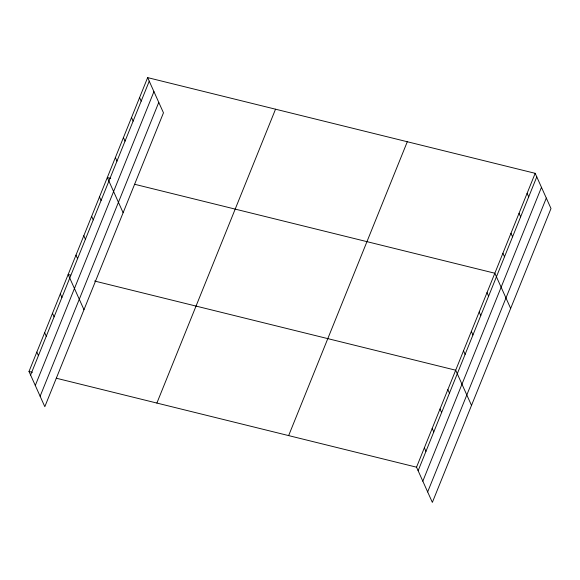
<?xml version="1.0" encoding="UTF-8"?>
<svg xmlns="http://www.w3.org/2000/svg" width="580" height="580" viewBox="0 0 580 580"><rect width="100%" height="100%" fill="white"/><g stroke="black" fill="none" stroke-linecap="round" stroke-linejoin="round"><path stroke-width="0.87" d="M147.646 77.618L163.466 112.817L44.819 406.682L29 371.483L147.646 77.618L535.18 173.319L551 208.517L432.354 502.382L416.534 467.183L535.18 173.319M30.595 375.035L149.249 81.171M35.293 385.475L153.939 91.618M40.129 396.234L158.775 102.377M156.883 403.064L275.536 109.2M288.644 435.602L407.298 141.737M418.129 470.735L536.775 176.871M422.82 481.175L541.473 187.318M427.656 491.941L546.309 198.077M110.715 178.372L107.307 177.531L123.127 212.73M134.589 184.266L494.841 273.231L510.661 308.43M70.709 275.137L68.157 274.507L83.977 309.705M94.584 281.032L455.684 370.207L471.504 405.405M29 371.483L32.407 372.324M56.282 378.218L416.534 467.183M527.111 193.299L528.706 196.859M519.042 213.288L520.644 216.84M510.98 233.269L512.575 236.821M502.911 253.25L504.506 256.802M487.012 292.625L488.607 296.184M479.182 312.025L480.776 315.578M471.351 331.419L472.947 334.972M463.514 350.813L465.116 354.365M447.854 389.601L449.449 393.153M440.024 408.994L441.619 412.547M432.194 428.395L433.789 431.948M424.364 447.789L425.959 451.341M139.577 97.6L141.179 101.152M131.515 117.581L133.11 121.14M123.446 137.569L125.041 141.121M115.376 157.55L116.971 161.102M99.477 196.924L101.072 200.477M91.647 216.318L93.242 219.878M83.817 235.719L85.412 239.272M75.987 255.113L77.582 258.665M60.32 293.9L61.922 297.453M52.49 313.294L54.092 316.847M44.66 332.688L46.255 336.24M36.83 352.089L38.425 355.642"/></g></svg>
